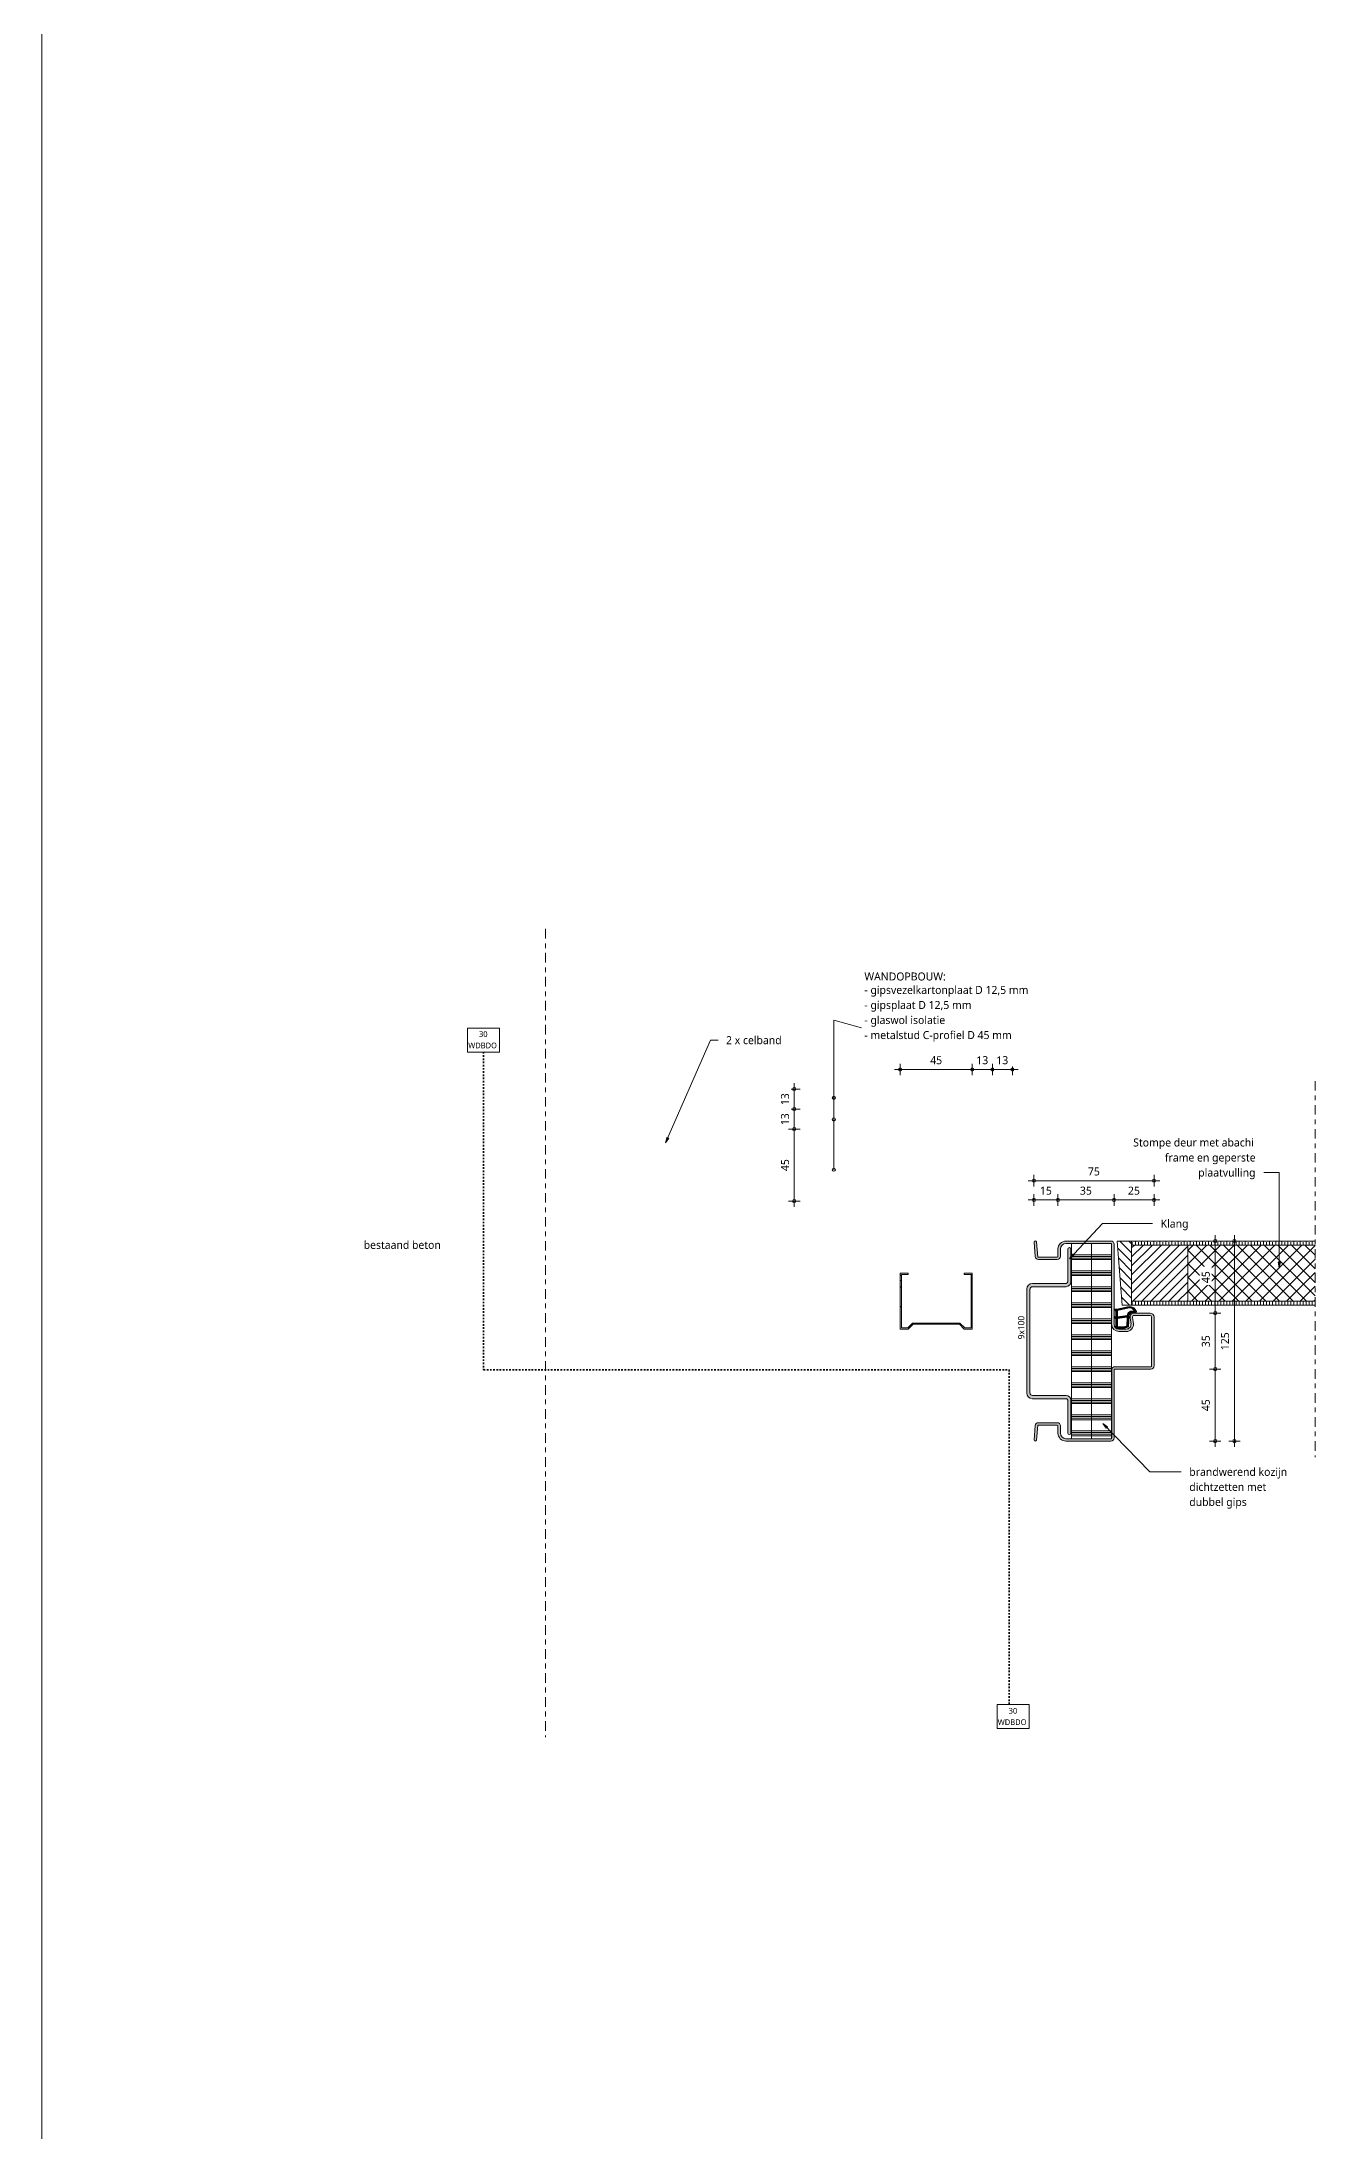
# Model space of a CAD drawing. Header units: millimetres. Extents: x 32900 to 38291, y -18988 to 4133.
# Drawn here: x 32971 to 33766, y -10521 to -9215 of the extents above; entities that cross this region are included whole.
import ezdxf

# ---------------------------------------------------------------- set-up
doc = ezdxf.new("R2010")
doc.units = ezdxf.units.MM
doc.linetypes.add('MV_30_min', pattern=[2, 1, -1])
doc.linetypes.add('MV_center', pattern=[15, 6, -3, 3, -3])
for name, color, linetype, lineweight in [('A-ANNO-DIMS', 211, 'Continuous', 13), ('A-ANNO-DIMS-2', 211, 'Continuous', 13), ('A-ANNO-NOTE', 131, 'Continuous', 18), ('A-DETL', 90, 'Continuous', 13), ('A-DETL-GENF', 92, 'Continuous', 18), ('A-DETL-THIN', 151, 'Continuous', 18), ('G-ANNO-TEXT', 231, 'Continuous', 13)]:
    doc.layers.add(name, color=color, linetype=linetype, lineweight=lineweight)
doc.styles.add('Segoe UI', font='segoeui.ttf', dxfattribs={"height": 5})
doc.styles.add('Segoe UI_2', font='segoeui.ttf', dxfattribs={"height": 3.6})
doc.styles.add('Segoe UI_3', font='segoeui.ttf', dxfattribs={"height": 4})
doc.styles.add('Segoe UI_B', font='segoeui.ttf', dxfattribs={"height": 5})
doc.dimstyles.new('2_5_mm_2', dxfattribs={"dimscale": 304.8, "dimtxt": 5.23682, "dimasz": 0.006562, "dimexe": 0.011811, "dimexo": 0.0625, "dimgap": 0.005906, "dimtad": 1, "dimdec": 0, "dimzin": 0, "dimdsep": 46, "dimtxsty": 'Segoe UI', "dimblk1": 'DOTBLANK', "dimblk2": 'DOTBLANK', "dimsah": 1, "dimcen": 0.09, "dimdle": 0.011811, "dimazin": 0, "dimtfac": 1, "dimtdec": 4, "dimtix": 1, "dimtmove": 0, "dimatfit": 3, "dimfxl": 0.011811, "dimfxlon": 1, "dimtvp": 1, "dimtfill": 1, "dimtolj": 1, "dimtzin": 0, "dimarcsym": 2})
pattern_1 = [(0, (0, 4), (0, 10), []), (0, (0, 5), (0, 10), []), (0, (0, 6), (0, 10), []), (0, (0, 7), (0, 10), [])]
pattern_2 = [(90, (0, 0), (-3.81, 2e-16), []), (90, (1.905, 0), (-3.81, 2e-16), [1.905, -0.9525])]

# ---------------------------------------------------------------- blocks, each defined once
blk = doc.blocks.new('NLRS_00_DI_maskeer - Type 1-4234909-Details ziekenhuis Utiliteitsgebouw')
at = {"layer": 'A-DETL-GENF', "linetype": 'MV_center'}
blk.add_line((405, 0), (-100, 0), dxfattribs=at)
blk = doc.blocks.new('NLRS_00_DI_maskeer - Type 1-4234910-Details ziekenhuis Utiliteitsgebouw')
at = {"layer": 'A-DETL-GENF', "linetype": 'MV_center'}
blk.add_line((-100, 0), (135, 0), dxfattribs=at)
blk = doc.blocks.new('02_GA_brandscheiding - 30 min-3717880-Details ziekenhuis Utiliteitsgebouw')
at = {"layer": 'A-ANNO-NOTE'}
for p, q in [((-5, 3.75), (5, 3.75)), ((-5, -3.75), (-5, 3.75)), ((5, 3.75), (5, -3.75)), ((5, -3.75), (-5, -3.75))]:
    blk.add_line(p, q, dxfattribs=at)
blk = doc.blocks.new('DIMBLOCK327-Details ziekenhuis Utiliteitsgebouw')
at = {"layer": 'A-ANNO-DIMS-2'}
for p, q in [((33586.8, -9938.7), (33605.4, -9938.7)), ((33590.4, -9938.7), (33590.4, -9935.1)), ((33590.4, -9938.7), (33590.4, -9942.3)), ((33605.4, -9938.7), (33605.4, -9935.1)), ((33605.4, -9938.7), (33605.4, -9942.3))]:
    blk.add_line(p, q, dxfattribs=at)
for centre in [(33590.4, -9938.7), (33605.4, -9938.7)]:
    blk.add_circle(centre, 1, dxfattribs=at)
at = {"layer": 'A-ANNO-DIMS-2', "color": 0, "insert": (33594.1, -9930.4), "char_height": 5, "width": 9.141, "attachment_point": 1, "line_spacing_factor": 1.142579, "style": 'Segoe UI', "bg_fill": 3, "box_fill_scale": 1.25, "bg_fill_color": 9, "bg_fill_true_color": 13158600, "bg_fill_transparency": 0}
blk.add_mtext('15', dxfattribs=at)
blk = doc.blocks.new('_DotBlank')
at = {"color": 0, "linetype": 'ByBlock', "lineweight": -2}
blk.add_line((-0.5, 0), (-1, 0), dxfattribs=at)
blk.add_circle((0, 0), 0.5, dxfattribs=at)
blk = doc.blocks.new('DIMBLOCK328-Details ziekenhuis Utiliteitsgebouw')
at = {"layer": 'A-ANNO-DIMS-2'}
for p, q in [((33605.4, -9938.7), (33605.4, -9935.1)), ((33605.4, -9938.7), (33640.4, -9938.7)), ((33605.4, -9938.7), (33605.4, -9942.3)), ((33640.4, -9938.7), (33640.4, -9935.1)), ((33640.4, -9938.7), (33640.4, -9942.3))]:
    blk.add_line(p, q, dxfattribs=at)
for centre in [(33605.4, -9938.7), (33640.4, -9938.7)]:
    blk.add_circle(centre, 1, dxfattribs=at)
at = {"layer": 'A-ANNO-DIMS-2', "color": 0, "insert": (33619.1, -9930.4), "char_height": 5, "width": 9.141, "attachment_point": 1, "line_spacing_factor": 1.142579, "style": 'Segoe UI', "bg_fill": 3, "box_fill_scale": 1.25, "bg_fill_color": 9, "bg_fill_true_color": 13158600, "bg_fill_transparency": 0}
blk.add_mtext('35', dxfattribs=at)
blk = doc.blocks.new('DIMBLOCK329-Details ziekenhuis Utiliteitsgebouw')
at = {"layer": 'A-ANNO-DIMS-2'}
for p, q in [((33640.4, -9938.7), (33640.4, -9935.1)), ((33640.4, -9938.7), (33669, -9938.7)), ((33640.4, -9938.7), (33640.4, -9942.3)), ((33665.4, -9938.7), (33665.4, -9935.1)), ((33665.4, -9938.7), (33665.4, -9942.3))]:
    blk.add_line(p, q, dxfattribs=at)
for centre in [(33640.4, -9938.7), (33665.4, -9938.7)]:
    blk.add_circle(centre, 1, dxfattribs=at)
at = {"layer": 'A-ANNO-DIMS-2', "color": 0, "insert": (33649.1, -9930.4), "char_height": 5, "width": 9.141, "attachment_point": 1, "line_spacing_factor": 1.142579, "style": 'Segoe UI', "bg_fill": 3, "box_fill_scale": 1.25, "bg_fill_color": 9, "bg_fill_true_color": 13158600, "bg_fill_transparency": 0}
blk.add_mtext('25', dxfattribs=at)
blk = doc.blocks.new('DIMBLOCK330-Details ziekenhuis Utiliteitsgebouw')
at = {"layer": 'A-ANNO-DIMS-2'}
for p, q in [((33586.8, -9926.7), (33669, -9926.7)), ((33590.4, -9926.7), (33590.4, -9923.1)), ((33590.4, -9926.7), (33590.4, -9930.3)), ((33665.4, -9926.7), (33665.4, -9923.1)), ((33665.4, -9926.7), (33665.4, -9930.3))]:
    blk.add_line(p, q, dxfattribs=at)
for centre in [(33590.4, -9926.7), (33665.4, -9926.7)]:
    blk.add_circle(centre, 1, dxfattribs=at)
at = {"layer": 'A-ANNO-DIMS-2', "color": 0, "insert": (33624.1, -9918.4), "char_height": 5, "width": 9.141, "attachment_point": 1, "line_spacing_factor": 1.142579, "style": 'Segoe UI', "bg_fill": 3, "box_fill_scale": 1.25, "bg_fill_color": 9, "bg_fill_true_color": 13158600, "bg_fill_transparency": 0}
blk.add_mtext('75', dxfattribs=at)
blk = doc.blocks.new('DIMBLOCK331-Details ziekenhuis Utiliteitsgebouw')
at = {"layer": 'A-ANNO-DIMS-2'}
for p, q in [((33703.6, -9964.4), (33700, -9964.4)), ((33703.6, -9960.8), (33703.6, -10009.4)), ((33703.6, -9964.4), (33707.2, -9964.4)), ((33703.6, -10009.4), (33700, -10009.4)), ((33703.6, -10009.4), (33707.2, -10009.4))]:
    blk.add_line(p, q, dxfattribs=at)
for centre in [(33703.6, -9964.4), (33703.6, -10009.4)]:
    blk.add_circle(centre, 1, dxfattribs=at)
at = {"layer": 'A-ANNO-DIMS-2', "color": 0, "insert": (33695.2, -9990.7), "char_height": 5, "width": 9.141, "attachment_point": 1, "rotation": 90, "line_spacing_factor": 1.142579, "style": 'Segoe UI', "bg_fill": 3, "box_fill_scale": 1.25, "bg_fill_color": 9, "bg_fill_true_color": 13158600, "bg_fill_transparency": 0}
blk.add_mtext('45', dxfattribs=at)
blk = doc.blocks.new('DIMBLOCK332-Details ziekenhuis Utiliteitsgebouw')
at = {"layer": 'A-ANNO-DIMS-2'}
for p, q in [((33703.6, -10009.4), (33700, -10009.4)), ((33703.6, -10009.4), (33703.6, -10044.4)), ((33703.6, -10009.4), (33707.2, -10009.4)), ((33703.6, -10044.4), (33700, -10044.4)), ((33703.6, -10044.4), (33707.2, -10044.4))]:
    blk.add_line(p, q, dxfattribs=at)
for centre in [(33703.6, -10009.4), (33703.6, -10044.4)]:
    blk.add_circle(centre, 1, dxfattribs=at)
at = {"layer": 'A-ANNO-DIMS-2', "color": 0, "insert": (33695.2, -10030.7), "char_height": 5, "width": 9.141, "attachment_point": 1, "rotation": 90, "line_spacing_factor": 1.142579, "style": 'Segoe UI', "bg_fill": 3, "box_fill_scale": 1.25, "bg_fill_color": 9, "bg_fill_true_color": 13158600, "bg_fill_transparency": 0}
blk.add_mtext('35', dxfattribs=at)
blk = doc.blocks.new('DIMBLOCK333-Details ziekenhuis Utiliteitsgebouw')
at = {"layer": 'A-ANNO-DIMS-2'}
for p, q in [((33703.6, -10044.4), (33700, -10044.4)), ((33703.6, -10044.4), (33703.6, -10093)), ((33703.6, -10044.4), (33707.2, -10044.4)), ((33703.6, -10089.4), (33700, -10089.4)), ((33703.6, -10089.4), (33707.2, -10089.4))]:
    blk.add_line(p, q, dxfattribs=at)
for centre in [(33703.6, -10044.4), (33703.6, -10089.4)]:
    blk.add_circle(centre, 1, dxfattribs=at)
at = {"layer": 'A-ANNO-DIMS-2', "color": 0, "insert": (33695.2, -10070.7), "char_height": 5, "width": 9.141, "attachment_point": 1, "rotation": 90, "line_spacing_factor": 1.142579, "style": 'Segoe UI', "bg_fill": 3, "box_fill_scale": 1.25, "bg_fill_color": 9, "bg_fill_true_color": 13158600, "bg_fill_transparency": 0}
blk.add_mtext('45', dxfattribs=at)
blk = doc.blocks.new('DIMBLOCK334-Details ziekenhuis Utiliteitsgebouw')
at = {"layer": 'A-ANNO-DIMS-2'}
for p, q in [((33715.6, -9964.4), (33712, -9964.4)), ((33715.6, -10093), (33715.6, -9960.8)), ((33715.6, -9964.4), (33719.2, -9964.4)), ((33715.6, -10089.4), (33712, -10089.4)), ((33715.6, -10089.4), (33719.2, -10089.4))]:
    blk.add_line(p, q, dxfattribs=at)
for centre in [(33715.6, -9964.4), (33715.6, -10089.4)]:
    blk.add_circle(centre, 1, dxfattribs=at)
at = {"layer": 'A-ANNO-DIMS-2', "color": 0, "insert": (33707.2, -10032.6), "char_height": 5, "width": 13.711, "attachment_point": 1, "rotation": 90, "line_spacing_factor": 1.142579, "style": 'Segoe UI', "bg_fill": 3, "box_fill_scale": 1.25, "bg_fill_color": 9, "bg_fill_true_color": 13158600, "bg_fill_transparency": 0}
blk.add_mtext('125', dxfattribs=at)
blk = doc.blocks.new('DIMBLOCK335-Details ziekenhuis Utiliteitsgebouw')
at = {"layer": 'A-ANNO-DIMS-2'}
for p, q in [((33440.7, -9865.8), (33440.7, -9881.9)), ((33440.7, -9869.4), (33437.1, -9869.4)), ((33440.7, -9881.9), (33437.1, -9881.9)), ((33440.7, -9869.4), (33444.3, -9869.4)), ((33440.7, -9881.9), (33444.3, -9881.9))]:
    blk.add_line(p, q, dxfattribs=at)
for centre in [(33440.7, -9869.4), (33440.7, -9881.9)]:
    blk.add_circle(centre, 1, dxfattribs=at)
at = {"layer": 'A-ANNO-DIMS-2', "color": 0, "insert": (33432.4, -9879.5), "char_height": 5, "width": 9.141, "attachment_point": 1, "rotation": 90, "line_spacing_factor": 1.142579, "style": 'Segoe UI', "bg_fill": 3, "box_fill_scale": 1.25, "bg_fill_color": 9, "bg_fill_true_color": 13158600, "bg_fill_transparency": 0}
blk.add_mtext('13', dxfattribs=at)
blk = doc.blocks.new('DIMBLOCK336-Details ziekenhuis Utiliteitsgebouw')
at = {"layer": 'A-ANNO-DIMS-2'}
for p, q in [((33440.7, -9881.9), (33437.1, -9881.9)), ((33440.7, -9881.9), (33440.7, -9894.4)), ((33440.7, -9881.9), (33444.3, -9881.9)), ((33440.7, -9894.4), (33437.1, -9894.4)), ((33440.7, -9894.4), (33444.3, -9894.4))]:
    blk.add_line(p, q, dxfattribs=at)
for centre in [(33440.7, -9881.9), (33440.7, -9894.4)]:
    blk.add_circle(centre, 1, dxfattribs=at)
at = {"layer": 'A-ANNO-DIMS-2', "color": 0, "insert": (33432.4, -9892), "char_height": 5, "width": 9.141, "attachment_point": 1, "rotation": 90, "line_spacing_factor": 1.142579, "style": 'Segoe UI', "bg_fill": 3, "box_fill_scale": 1.25, "bg_fill_color": 9, "bg_fill_true_color": 13158600, "bg_fill_transparency": 0}
blk.add_mtext('13', dxfattribs=at)
blk = doc.blocks.new('DIMBLOCK337-Details ziekenhuis Utiliteitsgebouw')
at = {"layer": 'A-ANNO-DIMS-2'}
for p, q in [((33440.7, -9894.4), (33437.1, -9894.4)), ((33440.7, -9894.4), (33440.7, -9943)), ((33440.7, -9894.4), (33444.3, -9894.4)), ((33440.7, -9939.4), (33437.1, -9939.4)), ((33440.7, -9939.4), (33444.3, -9939.4))]:
    blk.add_line(p, q, dxfattribs=at)
for centre in [(33440.7, -9894.4), (33440.7, -9939.4)]:
    blk.add_circle(centre, 1, dxfattribs=at)
at = {"layer": 'A-ANNO-DIMS-2', "color": 0, "insert": (33432.4, -9920.7), "char_height": 5, "width": 9.141, "attachment_point": 1, "rotation": 90, "line_spacing_factor": 1.142579, "style": 'Segoe UI', "bg_fill": 3, "box_fill_scale": 1.25, "bg_fill_color": 9, "bg_fill_true_color": 13158600, "bg_fill_transparency": 0}
blk.add_mtext('45', dxfattribs=at)
blk = doc.blocks.new('DIMBLOCK338-Details ziekenhuis Utiliteitsgebouw')
at = {"layer": 'A-ANNO-DIMS-2'}
for p, q in [((33506.9, -9857.2), (33506.9, -9853.6)), ((33551.9, -9857.2), (33551.9, -9853.6)), ((33503.3, -9857.2), (33551.9, -9857.2)), ((33506.9, -9857.2), (33506.9, -9860.8)), ((33551.9, -9857.2), (33551.9, -9860.8))]:
    blk.add_line(p, q, dxfattribs=at)
for centre in [(33506.9, -9857.2), (33551.9, -9857.2)]:
    blk.add_circle(centre, 1, dxfattribs=at)
at = {"layer": 'A-ANNO-DIMS-2', "color": 0, "insert": (33525.6, -9848.9), "char_height": 5, "width": 9.141, "attachment_point": 1, "line_spacing_factor": 1.142579, "style": 'Segoe UI', "bg_fill": 3, "box_fill_scale": 1.25, "bg_fill_color": 9, "bg_fill_true_color": 13158600, "bg_fill_transparency": 0}
blk.add_mtext('45', dxfattribs=at)
blk = doc.blocks.new('DIMBLOCK339-Details ziekenhuis Utiliteitsgebouw')
at = {"layer": 'A-ANNO-DIMS-2'}
for p, q in [((33551.9, -9857.2), (33551.9, -9853.6)), ((33564.4, -9857.2), (33564.4, -9853.6)), ((33551.9, -9857.2), (33564.4, -9857.2)), ((33551.9, -9857.2), (33551.9, -9860.8)), ((33564.4, -9857.2), (33564.4, -9860.8))]:
    blk.add_line(p, q, dxfattribs=at)
for centre in [(33551.9, -9857.2), (33564.4, -9857.2)]:
    blk.add_circle(centre, 1, dxfattribs=at)
at = {"layer": 'A-ANNO-DIMS-2', "color": 0, "insert": (33554.4, -9848.9), "char_height": 5, "width": 9.141, "attachment_point": 1, "line_spacing_factor": 1.142579, "style": 'Segoe UI', "bg_fill": 3, "box_fill_scale": 1.25, "bg_fill_color": 9, "bg_fill_true_color": 13158600, "bg_fill_transparency": 0}
blk.add_mtext('13', dxfattribs=at)
blk = doc.blocks.new('DIMBLOCK340-Details ziekenhuis Utiliteitsgebouw')
at = {"layer": 'A-ANNO-DIMS-2'}
for p, q in [((33564.4, -9857.2), (33564.4, -9853.6)), ((33576.9, -9857.2), (33576.9, -9853.6)), ((33564.4, -9857.2), (33580.5, -9857.2)), ((33564.4, -9857.2), (33564.4, -9860.8)), ((33576.9, -9857.2), (33576.9, -9860.8))]:
    blk.add_line(p, q, dxfattribs=at)
for centre in [(33564.4, -9857.2), (33576.9, -9857.2)]:
    blk.add_circle(centre, 1, dxfattribs=at)
at = {"layer": 'A-ANNO-DIMS-2', "color": 0, "insert": (33566.9, -9848.9), "char_height": 5, "width": 9.141, "attachment_point": 1, "line_spacing_factor": 1.142579, "style": 'Segoe UI', "bg_fill": 3, "box_fill_scale": 1.25, "bg_fill_color": 9, "bg_fill_true_color": 13158600, "bg_fill_transparency": 0}
blk.add_mtext('13', dxfattribs=at)

msp = doc.modelspace()

# ---------------------------------------------------------------- hatches: boundary and pattern name
at = {"layer": 'A-DETL-GENF'}
for points in [[(33612.5, -10085.3), (33612.7, -10085.2), (33613, -10085.1), (33613.2, -10085), (33613.3, -10084.8), (33613.4, -10084.5), (33613.5, -10084.3), (33613.5, -10063.8), (33613.4, -10063.1), (33613.1, -10062.4), (33612.6, -10061.8), (33612, -10061.3), (33611.3, -10061), (33610.5, -10060.9), (33589.4, -10060.9), (33589, -10060.8), (33588.7, -10060.7), (33588.3, -10060.5), (33588.1, -10060.2), (33588, -10059.8), (33587.9, -10059.4), (33587.9, -9994.4), (33588, -9994), (33588.1, -9993.6), (33588.3, -9993.3), (33588.7, -9993.1), (33589, -9992.9), (33589.4, -9992.9), (33610.5, -9992.9), (33611.3, -9992.8), (33612, -9992.5), (33612.6, -9992), (33613.1, -9991.4), (33613.4, -9990.7), (33613.5, -9989.9), (33613.5, -9969.5), (33613.4, -9969.3), (33613.3, -9969), (33613.2, -9968.8), (33613, -9968.7), (33612.7, -9968.6), (33612.5, -9968.5), (33612.1, -9968.6), (33612, -9968.7), (33611.8, -9968.8), (33611.6, -9969), (33611.5, -9969.3), (33611.5, -9969.5), (33611.5, -9989.9), (33611.4, -9990.2), (33611.3, -9990.4), (33611.2, -9990.6), (33611, -9990.8), (33610.8, -9990.9), (33610.5, -9990.9), (33589.4, -9990.9), (33588.5, -9991), (33587.7, -9991.4), (33586.9, -9991.9), (33586.4, -9992.6), (33586, -9993.5), (33585.9, -9994.4), (33585.9, -10059.4), (33586, -10060.3), (33586.4, -10061.2), (33586.9, -10061.9), (33587.7, -10062.4), (33588.5, -10062.8), (33589.4, -10062.9), (33610.5, -10062.9), (33610.8, -10062.9), (33611, -10063), (33611.2, -10063.2), (33611.3, -10063.4), (33611.4, -10063.6), (33611.5, -10063.8), (33611.5, -10084.3), (33611.5, -10084.5), (33611.6, -10084.8), (33611.8, -10085), (33612, -10085.1), (33612.2, -10085.2)], [(33610.4, -10089.4), (33638.4, -10089.4), (33638.9, -10089.3), (33639.4, -10089.1), (33639.8, -10088.8), (33640.1, -10088.4), (33640.3, -10087.9), (33640.4, -10087.4), (33640.4, -10044.4), (33663.4, -10044.4), (33663.9, -10044.3), (33664.4, -10044.1), (33664.8, -10043.8), (33665.1, -10043.4), (33665.3, -10042.9), (33665.4, -10042.4), (33665.4, -10011.9), (33665.3, -10011.2), (33665.1, -10010.6), (33664.7, -10010.1), (33664.2, -10009.7), (33663.6, -10009.5), (33662.9, -10009.4), (33652.9, -10009.4), (33652.3, -10009.5), (33651.7, -10009.7), (33651.2, -10010.1), (33650.8, -10010.6), (33650.5, -10011.2), (33650.4, -10011.8), (33650.5, -10012.5), (33651, -10016.1), (33650.9, -10016.8), (33650.8, -10017.5), (33650.4, -10018.1), (33649.9, -10018.7), (33649.3, -10019.1), (33648.7, -10019.3), (33648, -10019.4), (33643.4, -10019.4), (33642.6, -10019.3), (33641.9, -10019), (33641.3, -10018.5), (33640.8, -10017.9), (33640.5, -10017.2), (33640.4, -10016.4), (33640.4, -9966.4), (33640.3, -9965.9), (33640.1, -9965.4), (33639.8, -9965), (33639.4, -9964.7), (33638.9, -9964.5), (33638.4, -9964.4), (33610.4, -9964.4), (33609.1, -9964.6), (33607.9, -9965.1), (33606.9, -9965.9), (33606.1, -9966.9), (33605.6, -9968.1), (33605.4, -9969.4), (33605.4, -9974), (33605.3, -9974.1), (33605.3, -9974.2), (33605.2, -9974.3), (33605, -9974.4), (33604.9, -9974.4), (33592.8, -9974.4), (33592, -9964.9), (33591.9, -9964.7), (33591.8, -9964.6), (33591.7, -9964.4), (33591.5, -9964.4), (33591.3, -9964.3), (33591.2, -9964.3), (33591, -9964.3), (33590.8, -9964.4), (33590.7, -9964.5), (33590.6, -9964.7), (33590.5, -9964.9), (33590.5, -9965), (33591.2, -9974.1), (33591.3, -9974.6), (33591.6, -9975), (33591.9, -9975.4), (33592.3, -9975.7), (33592.7, -9975.8), (33593.2, -9975.9), (33604.9, -9975.9), (33605.4, -9975.8), (33605.9, -9975.6), (33606.3, -9975.3), (33606.6, -9974.9), (33606.8, -9974.4), (33606.9, -9973.9), (33606.9, -9969.4), (33607, -9968.5), (33607.4, -9967.6), (33607.9, -9966.9), (33608.7, -9966.4), (33609.5, -9966), (33610.4, -9965.9), (33638.5, -9965.9), (33638.7, -9966), (33638.8, -9966), (33638.8, -9966.1), (33638.9, -9966.3), (33638.9, -9966.4), (33638.9, -10016.4), (33639.1, -10017.6), (33639.5, -10018.6), (33640.2, -10019.6), (33641.2, -10020.3), (33642.3, -10020.7), (33643.4, -10020.9), (33648, -10020.9), (33649, -10020.8), (33650, -10020.4), (33650.9, -10019.8), (33651.6, -10019), (33652.1, -10018.1), (33652.4, -10017.1), (33652.5, -10016), (33651.9, -10012), (33651.9, -10011.7), (33652, -10011.5), (33652.1, -10011.3), (33652.3, -10011.1), (33652.5, -10011), (33652.7, -10010.9), (33652.9, -10010.9), (33662.9, -10010.9), (33663.2, -10010.9), (33663.4, -10011), (33663.6, -10011.2), (33663.8, -10011.4), (33663.9, -10011.6), (33663.9, -10011.9), (33663.9, -10042.5), (33663.8, -10042.6), (33663.8, -10042.8), (33663.7, -10042.8), (33663.5, -10042.9), (33663.4, -10042.9), (33640.9, -10042.9), (33640.5, -10042.9), (33640.1, -10043.1), (33639.7, -10043.3), (33639.4, -10043.6), (33639.1, -10044), (33639, -10044.4), (33638.9, -10087.5), (33638.9, -10087.6), (33638.8, -10087.8), (33638.7, -10087.8), (33638.6, -10087.9), (33638.4, -10087.9), (33610.4, -10087.9), (33609.5, -10087.8), (33608.7, -10087.4), (33607.9, -10086.9), (33607.4, -10086.2), (33607, -10085.3), (33606.9, -10084.4), (33606.9, -10079.9), (33606.8, -10079.4), (33606.6, -10078.9), (33606.3, -10078.5), (33605.9, -10078.2), (33605.4, -10078), (33604.9, -10077.9), (33593.2, -10077.9), (33592.7, -10078), (33592.3, -10078.1), (33591.9, -10078.4), (33591.6, -10078.8), (33591.3, -10079.2), (33591.2, -10079.7), (33590.5, -10088.7), (33590.5, -10088.9), (33590.6, -10089.1), (33590.7, -10089.2), (33590.9, -10089.4), (33591.6, -10089.4), (33591.7, -10089.3), (33591.8, -10089.2), (33591.9, -10089.1), (33592, -10088.9), (33592.8, -10079.4), (33605, -10079.4), (33605.2, -10079.5), (33605.3, -10079.5), (33605.3, -10079.6), (33605.4, -10079.8), (33605.4, -10079.9), (33605.4, -10084.4), (33605.6, -10085.7), (33606.1, -10086.9), (33606.9, -10087.9), (33607.9, -10088.7), (33609.1, -10089.2)]]:
    msp.add_hatch(color=9, dxfattribs=at).paths.add_polyline_path(points)
at = {"layer": 'A-DETL-GENF', "lineweight": 13}
h = msp.add_hatch(dxfattribs=at)
h.set_pattern_fill('FP_12', color=254, style=0, pattern_type=2)
h.set_pattern_definition(pattern_1)
h.paths.add_polyline_path([(33626.4, -10087.9), (33626.4, -9965.9), (33613.9, -9965.9), (33613.9, -10087.9)])
h = msp.add_hatch(dxfattribs=at)
h.set_pattern_fill('FP_12', color=254, style=0, pattern_type=2)
h.set_pattern_definition(pattern_1)
h.paths.add_polyline_path([(33638.9, -10087.9), (33638.9, -9965.9), (33626.4, -9965.9), (33626.4, -10087.9)])
h = msp.add_hatch(dxfattribs=at)
h.set_pattern_fill('FP_9', color=254, style=0, pattern_type=2)
h.set_pattern_definition([(135, (0, 0), (-2.82842712, -2.82842712), [])])
h.paths.add_polyline_path([(33645.4, -10004.4), (33651.4, -10004.4), (33651.4, -9964.4), (33642.4, -9964.4)])
h = msp.add_hatch(dxfattribs=at)
h.set_pattern_fill('FP_8', color=250, style=0, pattern_type=2)
h.set_pattern_definition(pattern_2)
h.paths.add_polyline_path([(33664, -9966.9), (33766, -9966.9), (33766, -9964.4), (33651.4, -9964.4), (33651.4, -9966.9)])
h = msp.add_hatch(dxfattribs=at)
h.set_pattern_fill('FP_7', color=254, style=0, pattern_type=2)
h.set_pattern_definition([(45, (0, 0), (-2.82842712, 2.82842712), [])])
h.paths.add_polyline_path([(33651.4, -10001.9), (33686.4, -10001.9), (33686.4, -9966.9), (33651.4, -9966.9)])
h = msp.add_hatch(dxfattribs=at)
h.set_pattern_fill('FP_10', color=254, style=0, pattern_type=2)
h.set_pattern_definition([(45, (0, 0), (-4.2426407, 4.2426407), []), (135, (0, 0), (-4.2426407, -4.2426407), [])])
h.paths.add_polyline_path([(33766, -10001.9), (33766, -9966.9), (33686.4, -9966.9), (33686.4, -10001.9)])
h = msp.add_hatch(dxfattribs=at)
h.set_pattern_fill('FP_6', color=254, style=0, pattern_type=2)
h.set_pattern_definition([(0, (0, 0), (8.128, 2.032), [0.67056, -5.425, 0.67056, -5.425, -32.512]), (0, (0, 0), (8.128, 2.032), [-12.192, 0.67056, -11.521, 0.67056, -5.425, -14.224]), (0, (0, 0), (8.128, 2.032), [-30.48, 0.67056, -3.393, 0.67056, -9.489]), (120, (3.048, 1.016), (-5.82376362, 6.02305448), [0.67056, -5.425, 0.67056, -5.425, -32.512]), (120, (3.048, 1.016), (-5.82376362, 6.02305448), [-12.192, 0.67056, -11.521, 0.67056, -5.425, -14.224]), (120, (3.048, 1.016), (-5.82376362, 6.02305448), [-30.48, 0.67056, -3.393, 0.67056, -9.489]), (240, (4.064, 5.08), (-2.30423638, -8.05505448), [0.67056, -5.425, 0.67056, -5.425, -32.512]), (240, (4.064, 5.08), (-2.30423638, -8.05505448), [-12.192, 0.67056, -11.521, 0.67056, -5.425, -14.224]), (240, (4.064, 5.08), (-2.30423638, -8.05505448), [-30.48, 0.67056, -3.393, 0.67056, -9.489])])
h.paths.add_polyline_path([(33511.9, -10019.4), (33514.9, -10016.4), (33543.9, -10016.4), (33546.9, -10019.4), (33551.9, -10019.4), (33551.9, -9984.4), (33546.9, -9984.4), (33546.9, -9985.2), (33551.1, -9985.2), (33551.1, -10018.6), (33547.2, -10018.6), (33544.2, -10015.6), (33514.6, -10015.6), (33511.6, -10018.6), (33507.7, -10018.6), (33507.7, -9985.2), (33511.9, -9985.2), (33511.9, -9984.4), (33506.9, -9984.4), (33506.9, -10019.4)])
at = {"layer": 'A-DETL-GENF'}
h = msp.add_hatch(color=9, dxfattribs=at)
h.paths.add_polyline_path([(33642.5, -10019.3), (33644.3, -10019.2), (33646.1, -10019), (33647.8, -10018.5), (33649.4, -10017.9), (33649.8, -10010.9), (33650, -10010.4), (33650.4, -10009.9), (33650.8, -10009.5), (33651.4, -10009.2), (33652, -10009.1), (33652.6, -10009.1), (33652.8, -10009.3), (33653.1, -10009.4), (33653.4, -10009.4), (33653.6, -10009.3), (33653.9, -10009.2), (33654.1, -10009), (33654.2, -10008.7), (33654.3, -10008.5), (33653.8, -10007.4), (33653.1, -10006.5), (33652.1, -10005.8), (33651, -10005.4), (33649.8, -10005.2), (33642.1, -10007), (33641.7, -10007), (33641.2, -10006.9), (33640.8, -10006.8), (33640.4, -10006.6), (33640.4, -10007.3), (33640.7, -10007.4), (33640.9, -10007.4), (33641.1, -10007.6), (33641.3, -10007.8), (33641.4, -10008), (33641.5, -10008.2), (33641.5, -10011.8), (33640.4, -10011.4), (33640.4, -10012.2), (33641.5, -10013), (33641.5, -10017.9), (33640.7, -10017.7), (33641, -10018.2), (33641.5, -10018.7), (33642, -10019)])
h.paths.add_polyline_path([(33642.5, -10018), (33642.5, -10012.8), (33648.7, -10012), (33648.5, -10017.3), (33645.5, -10017.9)])
h.paths.add_polyline_path([(33642.5, -10011.8), (33642.5, -10007.8), (33649.8, -10006.2), (33650.4, -10006.1), (33651, -10006.2), (33651.5, -10006.4), (33652, -10006.8), (33652.4, -10007.2), (33652.7, -10007.7), (33652.8, -10008.3), (33652, -10008.1), (33651.2, -10008.2), (33650.4, -10008.4), (33649.8, -10008.9), (33649.2, -10009.5), (33648.8, -10010.2), (33648.6, -10011)])
at = {"layer": 'A-DETL-GENF', "lineweight": 13}
h = msp.add_hatch(dxfattribs=at)
h.set_pattern_fill('FP_8', color=250, style=0, pattern_type=2)
h.set_pattern_definition(pattern_2)
h.paths.add_polyline_path([(33664, -10004.4), (33766, -10004.4), (33766, -10001.9), (33651.4, -10001.9), (33651.4, -10004.4)])
at = {"layer": 'G-ANNO-TEXT'}
for points in [[(33360.3, -9903.1), (33362.3, -9900.1), (33361.1, -9899.6)], [(33612.5, -9975.6), (33615.4, -9973.4), (33614.5, -9972.5)], [(33743.6, -9981.2), (33744.3, -9977.6), (33743, -9977.6)], [(33633.5, -10078.3), (33635.5, -10081.3), (33636.4, -10080.4)]]:
    msp.add_hatch(color=7, dxfattribs=at).paths.add_polyline_path(points)

# ---------------------------------------------------------------- linework, layer by layer
at = {"layer": 'A-ANNO-NOTE'}
for p, q in [((33465.4, -9826.3), (33482.6, -9831.1)), ((33465.4, -9919.8), (33465.4, -9826.3)), ((33465.4, -9826.3), (33482.6, -9831.1)), ((33465.4, -9888.4), (33465.4, -9826.3)), ((33465.4, -9826.3), (33482.6, -9831.1)), ((33465.4, -9874.9), (33465.4, -9826.3))]:
    msp.add_line(p, q, dxfattribs=at)
for centre in [(33465.4, -9874.9), (33465.4, -9888.4), (33465.4, -9919.8)]:
    msp.add_circle(centre, 1, dxfattribs=at)
at = {"layer": 'A-DETL', "lineweight": 18}
msp.add_line((32970.8, 3651.9), (32970.8, -18988.1), dxfattribs=at)
at = {"layer": 'A-DETL', "linetype": 'MV_30_min', "lineweight": 35}
for p, q in [((33246.7, -9846.3), (33246.7, -10044.8)), ((33246.7, -10044.8), (33574.9, -10044.8)), ((33574.9, -10044.8), (33574.9, -10253.9))]:
    msp.add_line(p, q, dxfattribs=at)
at = {"layer": 'A-DETL-THIN'}
for p, q in [((33590.5, -9965), (33591.2, -9974.1)), ((33592.8, -9974.4), (33592, -9964.9)), ((33605.4, -9969.4), (33605.4, -9973.9)), ((33606.9, -9973.9), (33606.9, -9969.4)), ((33638.4, -9964.4), (33610.4, -9964.4)), ((33610.4, -9965.9), (33638.4, -9965.9)), ((33611.5, -9969.5), (33611.5, -9989.9)), ((33613.5, -9989.9), (33613.5, -9969.5)), ((33626.4, -9965.9), (33613.9, -9965.9)), ((33613.9, -9965.9), (33613.9, -10087.9)), ((33638.9, -9965.9), (33626.4, -9965.9)), ((33626.4, -9965.9), (33626.4, -10087.9)), ((33638.9, -10087.9), (33638.9, -9965.9)), ((33638.9, -9966.4), (33638.9, -10016.4)), ((33640.4, -10016.4), (33640.4, -9966.4)), ((33651.4, -9964.4), (33642.4, -9964.4)), ((33642.4, -9964.4), (33645.4, -10004.4)), ((33766, -9964.4), (33651.4, -9964.4)), ((33651.4, -10004.4), (33651.4, -9964.4)), ((33686.4, -9966.9), (33651.4, -9966.9)), ((33651.4, -9966.9), (33766, -9966.9)), ((33686.4, -10001.9), (33686.4, -9966.9)), ((33686.4, -9966.9), (33686.4, -10001.9)), ((33766, -9966.9), (33686.4, -9966.9)), ((33511.9, -9984.4), (33506.9, -9984.4)), ((33506.9, -9984.4), (33506.9, -10019.4)), ((33507.7, -10018.6), (33507.7, -9985.2)), ((33507.7, -9985.2), (33511.9, -9985.2)), ((33511.9, -9985.2), (33511.9, -9984.4)), ((33551.9, -9984.4), (33546.9, -9984.4)), ((33546.9, -9984.4), (33546.9, -9985.2)), ((33546.9, -9985.2), (33551.1, -9985.2)), ((33551.1, -9985.2), (33551.1, -10018.6)), ((33551.9, -10019.4), (33551.9, -9984.4)), ((33604.9, -9974.4), (33592.8, -9974.4)), ((33593.2, -9975.9), (33604.9, -9975.9)), ((33585.9, -9994.4), (33585.9, -10059.4)), ((33587.9, -10059.4), (33587.9, -9994.4)), ((33610.5, -9990.9), (33589.4, -9990.9)), ((33589.4, -9992.9), (33610.5, -9992.9)), ((33640.4, -10006.6), (33640.4, -10007.3)), ((33641.5, -10011.8), (33640.4, -10011.4)), ((33640.4, -10011.4), (33640.4, -10012.2)), ((33640.4, -10012.2), (33641.5, -10013)), ((33641.5, -10008.2), (33641.5, -10011.8)), ((33649.8, -10005.2), (33642.1, -10007)), ((33642.5, -10007.8), (33649.8, -10006.2)), ((33642.5, -10011.8), (33642.5, -10007.8)), ((33648.6, -10011), (33642.5, -10011.8)), ((33642.5, -10012.8), (33648.7, -10012)), ((33645.4, -10004.4), (33651.4, -10004.4)), ((33648.7, -10012), (33648.5, -10017.3)), ((33649.4, -10017.9), (33649.8, -10010.9)), ((33650.5, -10012.5), (33651, -10016.1)), ((33651.4, -10001.9), (33686.4, -10001.9)), ((33766, -10001.9), (33651.4, -10001.9)), ((33651.4, -10004.4), (33766, -10004.4)), ((33652.5, -10016), (33652, -10012.2)), ((33662.9, -10009.4), (33652.9, -10009.4)), ((33652.9, -10010.9), (33662.9, -10010.9)), ((33663.9, -10011.9), (33663.9, -10042.4)), ((33665.4, -10042.4), (33665.4, -10011.9)), ((33686.4, -10001.9), (33766, -10001.9)), ((33506.9, -10019.4), (33511.9, -10019.4)), ((33511.6, -10018.6), (33507.7, -10018.6)), ((33514.6, -10015.6), (33511.6, -10018.6)), ((33511.9, -10019.4), (33514.9, -10016.4)), ((33544.2, -10015.6), (33514.6, -10015.6)), ((33514.9, -10016.4), (33543.9, -10016.4)), ((33543.9, -10016.4), (33546.9, -10019.4)), ((33547.2, -10018.6), (33544.2, -10015.6)), ((33546.9, -10019.4), (33551.9, -10019.4)), ((33551.1, -10018.6), (33547.2, -10018.6)), ((33641.5, -10017.9), (33640.7, -10017.7)), ((33641.5, -10013), (33641.5, -10017.9)), ((33642.5, -10018), (33642.5, -10012.8)), ((33648, -10019.4), (33643.4, -10019.4)), ((33643.4, -10020.9), (33648, -10020.9)), ((33639, -10044.4), (33639, -10087.4)), ((33640.4, -10087.4), (33640.4, -10044.4)), ((33640.4, -10044.4), (33663.4, -10044.4)), ((33663.4, -10042.9), (33640.9, -10042.9)), ((33610.5, -10060.9), (33589.4, -10060.9)), ((33589.4, -10062.9), (33610.5, -10062.9)), ((33611.5, -10063.8), (33611.5, -10084.3)), ((33613.5, -10084.3), (33613.5, -10063.8)), ((33604.9, -10077.9), (33593.2, -10077.9)), ((33591.2, -10079.7), (33590.5, -10088.7)), ((33592, -10088.9), (33592.8, -10079.4)), ((33592.8, -10079.4), (33604.9, -10079.4)), ((33605.4, -10079.9), (33605.4, -10084.4)), ((33606.9, -10084.4), (33606.9, -10079.9)), ((33638.4, -10087.9), (33610.4, -10087.9)), ((33610.4, -10089.4), (33638.4, -10089.4)), ((33613.9, -10087.9), (33626.4, -10087.9)), ((33626.4, -10087.9), (33638.9, -10087.9))]:
    msp.add_line(p, q, dxfattribs=at)
for centre, radius, start, end in [((33591.2, -9965), 0.75, 11.2589, 179.7204), ((33610.4, -9969.4), 5, 90, 180), ((33610.4, -9969.4), 3.5, 90, 180), ((33612.5, -9969.5), 1, 0, 180), ((33638.4, -9966.4), 2, 0, 90), ((33638.4, -9966.4), 0.5, 0, 90), ((33593.2, -9973.9), 2, 185.7106, 270), ((33604.9, -9973.9), 0.5, 270, 360), ((33604.9, -9973.9), 2, 270, 0), ((33589.4, -9994.4), 3.47, 90, 180), ((33589.4, -9994.4), 1.47, 90, 180), ((33610.5, -9989.9), 2.95, 270, 0), ((33610.5, -9989.9), 0.947, 270, 360), ((33641.7, -10004.8), 2.18, 232.5997, 279.7654), ((33640.5, -10008.3), 0.992, 5.8031, 94.1969), ((33651.8, -10011.3), 3.21, 72.4019, 173.5664), ((33650, -10009.8), 4.57, 17.0704, 91.4697), ((33650.4, -10008.6), 2.47, 7.0881, 102.2601), ((33652.2, -10011.6), 2.53, 81.2859, 163.7536), ((33652.9, -10011.9), 2.5, 90, 193.7056), ((33652.9, -10011.9), 1, 90, 196.6258), ((33653.3, -10008.3), 1.09, 231.7899, 350.1606), ((33662.9, -10011.9), 2.5, 0, 90), ((33662.9, -10011.9), 0.999, 0, 90), ((33643.4, -10016.4), 4.5, 180, 270), ((33643.4, -10016.4), 3, 180, 270), ((33643.4, -10016.4), 3, 206.0813, 252.3309), ((33643.7, -10002.8), 15.3, 265.7512, 288.4014), ((33643.1, -10004), 15.3, 267.7703, 294.5245), ((33648, -10016.4), 4.5, 270, 4.7685), ((33648, -10016.4), 3, 270, 5), ((33640.9, -10044.9), 2.01, 90, 165.5225), ((33663.4, -10042.4), 0.497, 270, 0), ((33663.4, -10042.4), 2, 270, 0), ((33589.4, -10059.4), 3.47, 180, 270), ((33589.4, -10059.4), 1.47, 180, 270), ((33610.5, -10063.8), 2.95, 0, 90), ((33610.5, -10063.8), 0.947, 0, 90), ((33593.2, -10079.9), 2, 90, 174.284), ((33604.9, -10079.9), 2, 0, 90), ((33591.2, -10088.7), 0.75, 180.2796, 348.7411), ((33604.9, -10079.9), 0.5, 0, 90), ((33610.4, -10084.4), 5, 180, 270), ((33610.4, -10084.4), 3.51, 180, 270), ((33612.5, -10084.3), 1, 180, 0), ((33638.4, -10087.4), 0.521, 270, 360), ((33638.4, -10087.4), 2, 270, 0)]:
    msp.add_arc(centre, radius, start, end, dxfattribs=at)
at = {"layer": 'G-ANNO-TEXT', "color": 250}
for p, q in [((33360.3, -9903.1), (33388.3, -9838.9)), ((33388.3, -9838.9), (33393.1, -9838.9)), ((33361.1, -9899.6), (33360.3, -9903.1)), ((33360.3, -9903.1), (33362.3, -9900.1)), ((33362.3, -9900.1), (33361.1, -9899.6)), ((33743.6, -9921.6), (33733.9, -9921.6)), ((33743.6, -9981.2), (33743.6, -9921.6)), ((33612.5, -9975.6), (33633.3, -9953.5)), ((33633.3, -9953.5), (33664.5, -9953.5)), ((33614.5, -9972.5), (33612.5, -9975.6)), ((33612.5, -9975.6), (33615.4, -9973.4)), ((33615.4, -9973.4), (33614.5, -9972.5)), ((33744.3, -9977.6), (33743, -9977.6)), ((33743, -9977.6), (33743.6, -9981.2)), ((33743.6, -9981.2), (33744.3, -9977.6)), ((33633.5, -10078.3), (33635.5, -10081.3)), ((33636.4, -10080.4), (33633.5, -10078.3)), ((33633.5, -10078.3), (33662.8, -10108.6)), ((33635.5, -10081.3), (33636.4, -10080.4)), ((33662.8, -10108.6), (33682.4, -10108.6))]:
    msp.add_line(p, q, dxfattribs=at)

# ---------------------------------------------------------------- block references
at = {"layer": 'A-ANNO-NOTE', "xscale": 2, "yscale": 2, "zscale": 2}
for p in [(33246.7, -9838.8), (33577.4, -10261.5)]:
    msp.add_blockref('02_GA_brandscheiding - 30 min-3717880-Details ziekenhuis Utiliteitsgebouw', p, dxfattribs=at)
at = {"layer": 'A-DETL-GENF', "linetype": 'MV_center'}
for name, p, rotation in [('NLRS_00_DI_maskeer - Type 1-4234909-Details ziekenhuis Utiliteitsgebouw', (33285.4, -10174.4), 90), ('NLRS_00_DI_maskeer - Type 1-4234910-Details ziekenhuis Utiliteitsgebouw', (33766, -9964.4), 270)]:
    msp.add_blockref(name, p, dxfattribs=dict(at, rotation=rotation))

# ---------------------------------------------------------------- texts
at = {"layer": 'A-ANNO-NOTE', "lineweight": 13, "insert": (33484.5, -9805), "char_height": 5, "width": 126.506, "attachment_point": 1, "style": 'Segoe UI', "bg_fill": 3, "box_fill_scale": 1.25, "bg_fill_color": 9, "bg_fill_true_color": 13158600, "bg_fill_transparency": 0}
msp.add_mtext('- gipsvezelkartonplaat D 12,5 mm', dxfattribs=at)
at = {"layer": 'A-ANNO-NOTE', "lineweight": 13, "char_height": 3.6, "attachment_point": 1, "style": 'Segoe UI_2'}
for s, insert, width in [('WDBDO', (33237.1, -9840.4), 23.409), ('30', (33243.8, -9833.3), 7.055), ('30', (33574.6, -10256.1), 7.055), ('WDBDO', (33567.8, -10263.2), 23.409)]:
    msp.add_mtext(s, dxfattribs=dict(at, insert=insert, width=width))
at = {"layer": 'G-ANNO-TEXT', "color": 7, "char_height": 5, "attachment_point": 1, "style": 'Segoe UI'}
for s, insert, width in [('2 x celband', (33398.1, -9836.4), 42.81), ('Stompe deur met abachi ', (33652.4, -9900.3), 92.675), ('frame en geperste ', (33672.2, -9909.7), 68.624), ('plaatvulling ', (33693, -9919.1), 43.451), ('Klang', (33669.5, -9951), 21.165), ('bestaand beton', (33171.8, -9964.3), 58.844), ('dichtzetten met ', (33687.4, -10115.5), 61.57), ('brandwerend kozijn ', (33687.4, -10106.1), 76.481), ('dubbel gips', (33687.4, -10124.9), 44.253)]:
    msp.add_mtext(s, dxfattribs=dict(at, insert=insert, width=width))
at = {"layer": 'G-ANNO-TEXT', "color": 7, "insert": (33580.4, -10025.8), "char_height": 4, "width": 17.958, "attachment_point": 1, "rotation": 90, "style": 'Segoe UI_3'}
msp.add_mtext('9x100', dxfattribs=at)

# ---------------------------------------------------------------- dimensions: what is measured, and where the dimension line sits
at = {"layer": 'A-ANNO-DIMS'}
for base, p1, p2, override, picture, middle in [((33551.9, -9857.2), (33506.9, -9860.8), (33551.9, -9860.8), {"dimpost": '<>', "dimfxl": 45}, 'DIMBLOCK338-Details ziekenhuis Utiliteitsgebouw', (33529.4, -9852.8)), ((33605.4, -9938.7), (33590.4, -9942.3), (33605.4, -9942.3), {"dimpost": '<>', "dimfxl": 15}, 'DIMBLOCK327-Details ziekenhuis Utiliteitsgebouw', (33597.9, -9934.3))]:
    dim = msp.add_linear_dim(base=base, p1=p1, p2=p2, dimstyle='2_5_mm_2', override=override, dxfattribs=at)
    dim.commit()
    dim.dimension.update_dxf_attribs({"geometry": picture, "text_midpoint": middle})
dim = msp.add_linear_dim(base=(33440.7025734, -9881.8928456), p1=(33444.3025734, -9869.3928456), p2=(33444.3025734, -9881.8928456), angle=90, dimstyle='2_5_mm_2', override={"dimpost": '<>', "dimfxl": 12.5}, dxfattribs=at)
dim.commit()
dim.dimension.update_dxf_attribs({"geometry": 'DIMBLOCK335-Details ziekenhuis Utiliteitsgebouw', "text_midpoint": (33436.303201, -9875.6428456)})

# ---------------------------------------------------------------- next in the draw order: texts
at = {"layer": 'A-ANNO-NOTE', "lineweight": 13, "char_height": 5, "attachment_point": 1, "bg_fill": 3, "box_fill_scale": 1.25, "bg_fill_color": 9, "bg_fill_true_color": 13158600, "bg_fill_transparency": 0}
for s, insert, width, style in [('WANDOPBOUW:', (33484.5, -9796.6), 67.823, 'Segoe UI_B'), ('- gipsplaat D 12,5 mm', (33484.5, -9814.4), 83.536, 'Segoe UI')]:
    msp.add_mtext(s, dxfattribs=dict(at, insert=insert, width=width, style=style))

# ---------------------------------------------------------------- next in the draw order: dimensions: what is measured, and where the dimension line sits
at = {"layer": 'A-ANNO-DIMS'}
for base, p1, p2, override, picture, middle in [((33564.416713, -9857.1920342), (33551.916713, -9860.7920342), (33564.416713, -9860.7920342), {"dimpost": '<>', "dimfxl": 12.5}, 'DIMBLOCK339-Details ziekenhuis Utiliteitsgebouw', (33558.166713, -9852.7926618)), ((33640.4, -9938.7), (33605.4, -9942.3), (33640.4, -9942.3), {"dimpost": '<>', "dimfxl": 35}, 'DIMBLOCK328-Details ziekenhuis Utiliteitsgebouw', (33622.9, -9934.3))]:
    dim = msp.add_linear_dim(base=base, p1=p1, p2=p2, dimstyle='2_5_mm_2', override=override, dxfattribs=at)
    dim.commit()
    dim.dimension.update_dxf_attribs({"geometry": picture, "text_midpoint": middle})
for base, p1, p2, override, picture, middle in [((33440.7025734, -9894.3928456), (33444.3025734, -9881.8928456), (33444.3025734, -9894.3928456), {"dimpost": '<>', "dimfxl": 12.5}, 'DIMBLOCK336-Details ziekenhuis Utiliteitsgebouw', (33436.303201, -9888.1428456)), ((33703.6, -10009.4), (33700, -9964.4), (33700, -10009.4), {"dimpost": '<>', "dimfxl": 44.99981}, 'DIMBLOCK331-Details ziekenhuis Utiliteitsgebouw', (33699.2, -9986.9))]:
    dim = msp.add_linear_dim(base=base, p1=p1, p2=p2, angle=90, dimstyle='2_5_mm_2', override=override, dxfattribs=at)
    dim.commit()
    dim.dimension.update_dxf_attribs({"geometry": picture, "text_midpoint": middle})

# ---------------------------------------------------------------- next in the draw order: texts
at = {"layer": 'A-ANNO-NOTE', "lineweight": 13, "insert": (33484.5, -9823.8), "char_height": 5, "width": 62.692, "attachment_point": 1, "style": 'Segoe UI', "bg_fill": 3, "box_fill_scale": 1.25, "bg_fill_color": 9, "bg_fill_true_color": 13158600, "bg_fill_transparency": 0}
msp.add_mtext('- glaswol isolatie', dxfattribs=at)

# ---------------------------------------------------------------- next in the draw order: dimensions: what is measured, and where the dimension line sits
at = {"layer": 'A-ANNO-DIMS'}
for base, p1, p2, override, picture, middle in [((33576.916713, -9857.1920342), (33564.416713, -9860.7920342), (33576.916713, -9860.7920342), {"dimpost": '<>', "dimfxl": 12.5}, 'DIMBLOCK340-Details ziekenhuis Utiliteitsgebouw', (33570.666713, -9852.7926618)), ((33665.4, -9938.7), (33640.4, -9942.3), (33665.4, -9942.3), {"dimpost": '<>', "dimfxl": 25.000688}, 'DIMBLOCK329-Details ziekenhuis Utiliteitsgebouw', (33652.9, -9934.3))]:
    dim = msp.add_linear_dim(base=base, p1=p1, p2=p2, dimstyle='2_5_mm_2', override=override, dxfattribs=at)
    dim.commit()
    dim.dimension.update_dxf_attribs({"geometry": picture, "text_midpoint": middle})
for base, p1, p2, override, picture, middle in [((33440.7, -9939.4), (33444.3, -9894.4), (33444.3, -9939.4), {"dimpost": '<>', "dimfxl": 45}, 'DIMBLOCK337-Details ziekenhuis Utiliteitsgebouw', (33436.4, -9916.9)), ((33703.6, -10044.4), (33700, -10009.4), (33700, -10044.4), {"dimpost": '<>', "dimfxl": 35.01302}, 'DIMBLOCK332-Details ziekenhuis Utiliteitsgebouw', (33699.2, -10026.9))]:
    dim = msp.add_linear_dim(base=base, p1=p1, p2=p2, angle=90, dimstyle='2_5_mm_2', override=override, dxfattribs=at)
    dim.commit()
    dim.dimension.update_dxf_attribs({"geometry": picture, "text_midpoint": middle})

# ---------------------------------------------------------------- next in the draw order: texts
at = {"layer": 'A-ANNO-NOTE', "lineweight": 13, "insert": (33484.5, -9833.2), "char_height": 5, "width": 115.603, "attachment_point": 1, "style": 'Segoe UI', "bg_fill": 3, "box_fill_scale": 1.25, "bg_fill_color": 9, "bg_fill_true_color": 13158600, "bg_fill_transparency": 0}
msp.add_mtext('- metalstud C-profiel D 45 mm', dxfattribs=at)

# ---------------------------------------------------------------- next in the draw order: dimensions: what is measured, and where the dimension line sits
at = {"layer": 'A-ANNO-DIMS'}
dim = msp.add_linear_dim(base=(33665.4, -9926.7), p1=(33590.4, -9930.3), p2=(33665.4, -9930.3), dimstyle='2_5_mm_2', override={"dimpost": '<>', "dimfxl": 75.000688}, dxfattribs=at)
dim.commit()
dim.dimension.update_dxf_attribs({"geometry": 'DIMBLOCK330-Details ziekenhuis Utiliteitsgebouw', "text_midpoint": (33627.9, -9922.4)})
dim = msp.add_linear_dim(base=(33703.6, -10089.4), p1=(33700, -10044.4), p2=(33700, -10089.4), angle=90, dimstyle='2_5_mm_2', override={"dimpost": '<>', "dimfxl": 44.98717}, dxfattribs=at)
dim.commit()
dim.dimension.update_dxf_attribs({"geometry": 'DIMBLOCK333-Details ziekenhuis Utiliteitsgebouw', "text_midpoint": (33699.2, -10066.9)})

# ---------------------------------------------------------------- next in the draw order: dimensions: what is measured, and where the dimension line sits
dim = msp.add_linear_dim(base=(33715.6, -9964.4), p1=(33712, -10089.4), p2=(33712, -9964.4), angle=90, dimstyle='2_5_mm_2', override={"dimpost": '<>', "dimfxl": 125}, dxfattribs=at)
dim.commit()
dim.dimension.update_dxf_attribs({"geometry": 'DIMBLOCK334-Details ziekenhuis Utiliteitsgebouw', "text_midpoint": (33711.2, -10026.9)})

doc.saveas('drawing.dxf')
